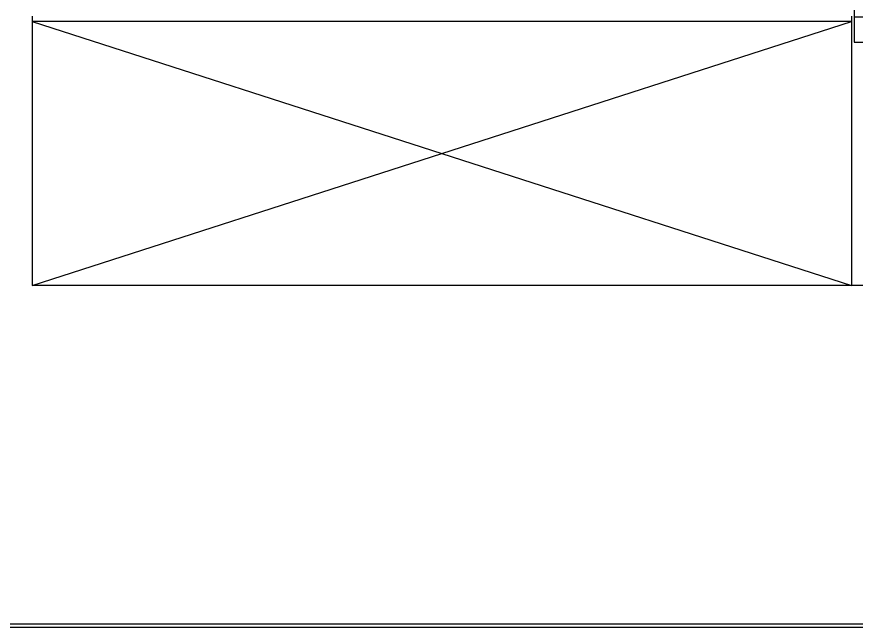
# Model space of a CAD drawing. Header units: millimetres. Extents: x -2535 to 6095, y 13368 to 17802.
# Drawn here: x 385 to 2771, y 13497 to 15232 of the extents above; entities that cross this region are included whole.
import ezdxf

# ---------------------------------------------------------------- set-up
doc = ezdxf.new("R2010")
doc.units = ezdxf.units.MM
doc.layers.add('S2000-002 Çizgi', color=7, linetype='Continuous')
doc.layers.add('Soğuk Oda (Panel)', color=155, linetype='Continuous')

msp = doc.modelspace()

# ---------------------------------------------------------------- linework, layer by layer
for p, q in [((428.868, 15233.496), (428.868, 14467.996)), ((2756.896, 15233.496), (2756.896, 14467.996)), ((2756.896, 15218.496), (428.868, 15218.496)), ((428.868, 14467.996), (2756.896, 15218.496)), ((428.868, 15218.496), (2756.896, 14467.996)), ((3554.42, 14467.996), (428.868, 14467.996))]:
    msp.add_line(p, q)
for points in [[(137.038, 13497.297), (5992.038, 13497.297), (5992.038, 17672.297), (137.038, 17672.297)], [(147.038, 13507.297), (5982.038, 13507.297), (5982.038, 17662.297), (147.038, 17662.297)]]:
    msp.add_lwpolyline(points, close=True)
at = {"layer": 'S2000-002 Çizgi'}
msp.add_line((2764.868, 15579.496), (2764.868, 15230.496), dxfattribs=at)
at = {"layer": 'Soğuk Oda (Panel)', "color": 0}
msp.add_lwpolyline([(2808.868, 15159.996), (2808.868, 15230.496), (2764.868, 15230.496), (2764.868, 15159.996)], close=True, dxfattribs=at)

doc.saveas('drawing.dxf')
